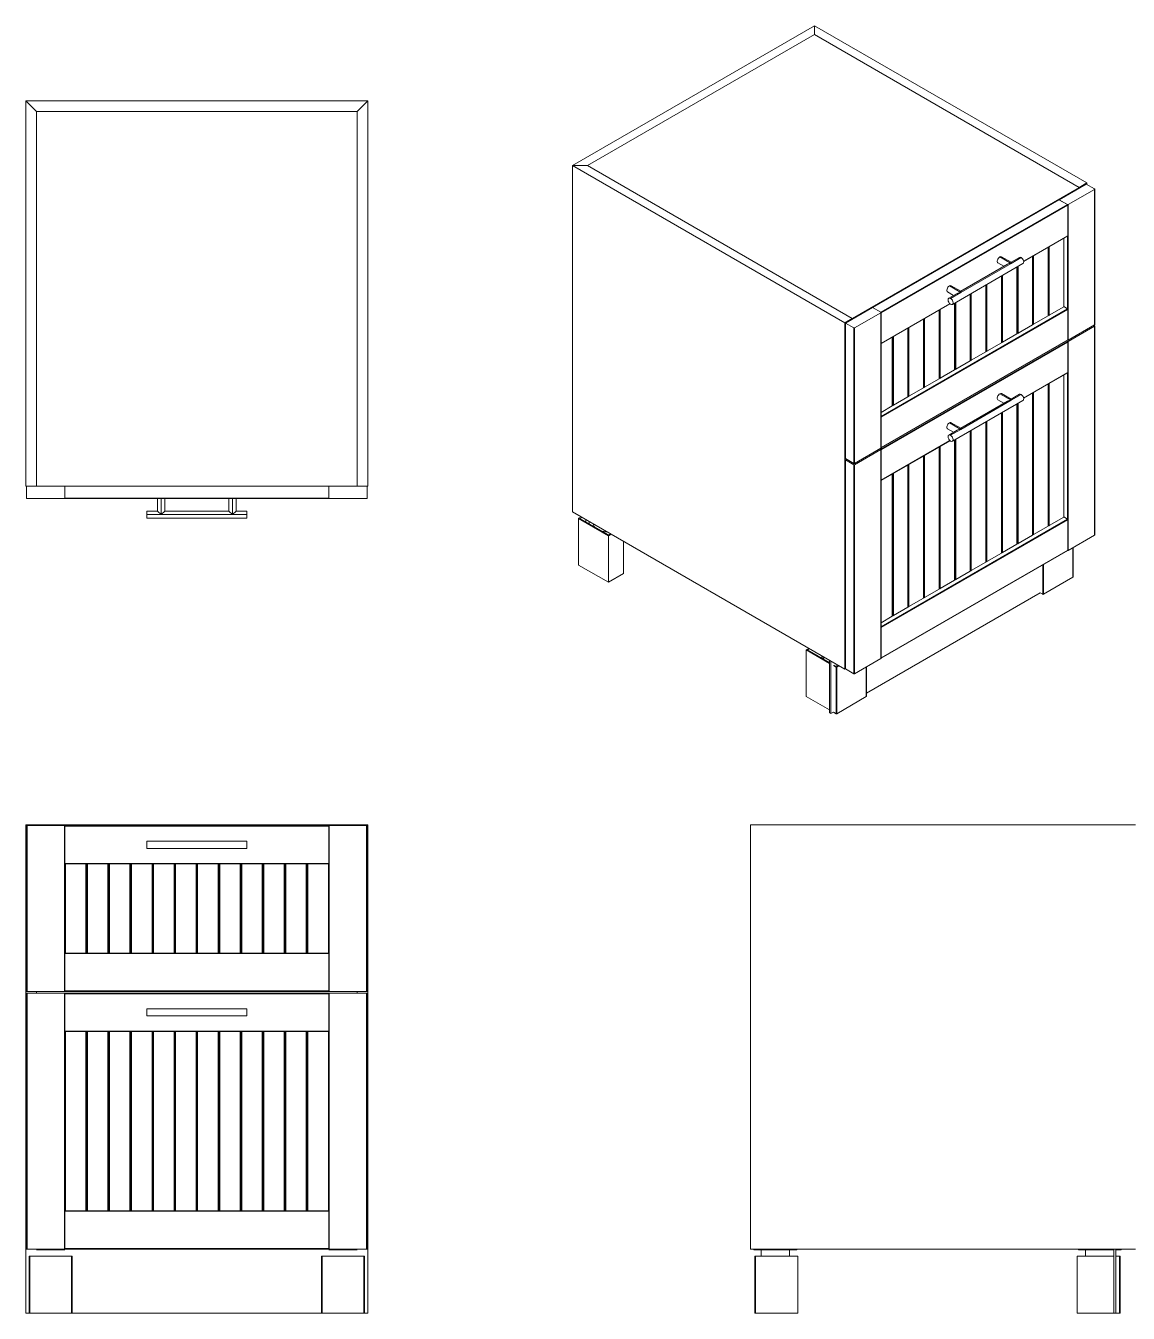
# Model space of a CAD drawing. Header units: millimetres. Extents: x 198 to 695, y 325 to 684.
# Drawn here: x 395.6 to 472.9, y 587.7 to 678 of the extents above; entities that cross this region are included whole.
import ezdxf

# ---------------------------------------------------------------- set-up
doc = ezdxf.new("R2010")
doc.units = ezdxf.units.MM
doc.layers.add('Standard', color=11, linetype='Continuous')

msp = doc.modelspace()

# ---------------------------------------------------------------- linework, layer by layer
at = {"layer": 'Standard', "linetype": 'Continuous', "lineweight": 0, "extrusion": (0, 0.816497, 0.57735)}
for p, q in [((433.931, 668.161), (450.901, 677.958)), ((450.901, 677.958), (469.993, 666.936)), ((450.901, 677.346), (450.901, 677.958)), ((450.901, 677.346), (434.991, 668.161)), ((434.991, 668.161), (450.901, 677.346)), ((469.463, 666.63), (450.901, 677.346)), ((450.901, 677.346), (469.463, 666.63)), ((433.931, 668.161), (433.931, 643.87)), ((434.991, 668.161), (433.931, 668.161)), ((453.022, 657.138), (433.931, 668.161)), ((434.991, 668.161), (453.553, 657.444)), ((453.553, 657.444), (434.991, 668.161)), ((453.553, 657.444), (469.463, 666.63)), ((469.949, 666.859), (468.049, 665.762)), ((468.693, 665.42), (470.542, 666.487)), ((469.993, 666.936), (469.463, 666.63)), ((469.463, 666.63), (469.463, 666.579)), ((469.463, 666.63), (469.463, 666.579)), ((470.542, 666.517), (469.949, 666.859)), ((469.993, 666.834), (469.993, 666.936)), ((470.542, 656.993), (470.542, 666.487)), ((470.553, 666.502), (470.553, 657.008)), ((468.048, 665.762), (454.967, 658.209)), ((455.56, 657.867), (468.642, 665.419)), ((468.667, 665.376), (455.586, 657.823)), ((468.048, 665.762), (468.642, 665.419)), ((468.049, 665.762), (468.642, 665.42)), ((468.049, 665.762), (468.049, 665.762)), ((468.642, 665.419), (468.642, 665.42)), ((468.667, 665.376), (468.667, 663.24)), ((468.693, 655.926), (468.693, 665.42)), ((468.667, 663.24), (465.568, 661.451)), ((468.66, 663.224), (465.57, 661.44)), ((468.38, 658.245), (468.38, 663.062)), ((468.389, 658.258), (468.389, 663.068)), ((468.642, 658.119), (468.642, 663.214)), ((463.894, 661.756), (464.69, 661.297)), ((464.019, 661.768), (464.69, 661.381)), ((464.69, 661.381), (465.272, 661.717)), ((464.69, 661.297), (465.397, 661.705)), ((466.194, 656.984), (466.194, 661.8)), ((466.203, 656.996), (466.203, 661.806)), ((466.226, 657.028), (466.226, 661.819)), ((466.271, 661.844), (466.271, 657.028)), ((467.287, 657.614), (467.287, 662.431)), ((467.296, 657.627), (467.296, 662.437)), ((467.319, 657.659), (467.319, 662.45)), ((467.363, 662.475), (467.363, 657.659)), ((460.572, 658.427), (465.522, 661.284)), ((461.154, 659.256), (464.69, 661.297)), ((461.154, 659.34), (464.44, 661.237)), ((463.769, 661.335), (464.19, 661.093)), ((464.69, 661.297), (464.69, 661.381)), ((465.101, 656.353), (465.101, 661.042)), ((465.111, 656.365), (465.111, 661.047)), ((465.134, 656.397), (465.134, 661.06)), ((465.178, 661.086), (465.178, 656.397)), ((464.009, 655.722), (464.009, 660.411)), ((464.018, 655.734), (464.018, 660.416)), ((464.041, 655.766), (464.041, 660.429)), ((464.085, 660.455), (464.085, 655.766)), ((460.234, 659.294), (460.654, 659.051)), ((460.322, 658.86), (460.904, 659.196)), ((460.359, 659.715), (461.154, 659.256)), ((460.447, 658.847), (461.154, 659.256)), ((460.484, 659.727), (461.154, 659.34)), ((461.154, 659.256), (461.154, 659.34)), ((461.823, 654.46), (461.823, 659.149)), ((461.832, 654.473), (461.832, 659.154)), ((461.855, 654.504), (461.855, 659.168)), ((461.899, 659.193), (461.899, 654.504)), ((462.916, 655.091), (462.916, 659.78)), ((462.925, 655.104), (462.925, 659.785)), ((462.948, 655.135), (462.948, 659.798)), ((462.992, 659.824), (462.992, 655.135)), ((454.967, 658.209), (453.067, 657.112)), ((454.967, 658.209), (454.967, 658.209)), ((455.56, 657.867), (454.967, 658.209)), ((455.56, 657.867), (454.967, 658.209)), ((455.57, 650.573), (468.642, 658.119)), ((460.413, 658.463), (455.578, 655.671)), ((460.404, 658.47), (455.586, 655.688)), ((468.667, 658.075), (455.586, 650.523)), ((459.67, 653.242), (459.67, 658.033)), ((459.714, 658.059), (459.714, 653.242)), ((460.73, 653.829), (460.73, 658.518)), ((460.739, 653.842), (460.739, 658.523)), ((460.762, 653.873), (460.762, 658.537)), ((460.807, 658.562), (460.807, 653.873)), ((468.38, 658.245), (467.363, 657.659)), ((468.389, 658.265), (468.642, 658.119)), ((468.667, 658.075), (468.667, 655.94)), ((453.553, 657.444), (453.022, 657.138)), ((453.022, 657.138), (453.022, 632.847)), ((453.553, 657.393), (453.553, 657.444)), ((453.553, 657.393), (453.553, 657.444)), ((453.711, 656.77), (455.56, 657.837)), ((455.56, 657.837), (455.56, 648.343)), ((455.57, 657.852), (455.57, 648.358)), ((455.586, 655.688), (455.586, 657.823)), ((458.545, 652.567), (458.545, 657.384)), ((458.554, 652.58), (458.554, 657.389)), ((458.577, 652.611), (458.577, 657.402)), ((458.621, 657.428), (458.621, 652.611)), ((459.637, 653.198), (459.637, 658.015)), ((459.647, 653.211), (459.647, 658.02)), ((467.287, 657.614), (466.271, 657.028)), ((467.319, 657.659), (467.296, 657.672)), ((453.067, 657.112), (453.067, 647.618)), ((453.067, 657.112), (453.66, 656.77)), ((453.66, 647.276), (453.66, 656.77)), ((453.711, 656.77), (453.711, 647.276)), ((457.452, 651.936), (457.452, 656.753)), ((457.461, 651.949), (457.461, 656.758)), ((457.484, 651.98), (457.484, 656.771)), ((457.528, 656.797), (457.528, 651.98)), ((465.101, 656.353), (464.085, 655.766)), ((465.134, 656.397), (465.111, 656.41)), ((466.194, 656.984), (465.178, 656.397)), ((466.226, 657.028), (466.203, 657.041)), ((470.542, 656.993), (468.693, 655.926)), ((468.693, 655.824), (470.542, 656.891)), ((470.542, 656.92), (470.479, 656.957)), ((470.542, 642.248), (470.542, 656.891)), ((470.553, 656.906), (470.553, 642.262)), ((455.56, 648.271), (468.642, 655.823)), ((468.66, 655.924), (455.578, 648.371)), ((468.667, 655.94), (455.586, 648.387)), ((468.667, 655.779), (455.586, 648.227)), ((456.359, 651.305), (456.359, 656.122)), ((456.368, 651.318), (456.368, 656.127)), ((456.391, 651.349), (456.391, 656.141)), ((456.435, 656.166), (456.435, 651.349)), ((464.009, 655.722), (462.992, 655.135)), ((464.041, 655.766), (464.018, 655.779)), ((468.564, 655.868), (468.642, 655.823)), ((468.564, 655.868), (468.642, 655.824)), ((468.642, 655.823), (468.642, 655.824)), ((468.667, 655.779), (468.667, 653.644)), ((468.693, 641.18), (468.693, 655.824)), ((461.823, 654.46), (460.807, 653.873)), ((461.855, 654.504), (461.832, 654.517)), ((462.916, 655.091), (461.899, 654.504)), ((462.948, 655.135), (462.925, 655.148)), ((460.73, 653.829), (459.714, 653.242)), ((460.762, 653.873), (460.739, 653.886)), ((468.667, 653.644), (465.568, 651.855)), ((468.66, 653.628), (465.57, 651.844)), ((468.642, 643.373), (468.642, 653.617)), ((458.577, 652.611), (458.554, 652.624)), ((459.637, 653.198), (458.621, 652.611)), ((459.67, 653.242), (459.647, 653.255)), ((467.287, 642.869), (467.287, 652.835)), ((467.296, 642.882), (467.296, 652.84)), ((467.319, 642.913), (467.319, 652.854)), ((467.363, 652.879), (467.363, 642.913)), ((468.38, 643.5), (468.38, 653.466)), ((468.389, 643.513), (468.389, 653.471)), ((457.452, 651.936), (456.435, 651.349)), ((457.484, 651.98), (457.461, 651.993)), ((458.545, 652.567), (457.528, 651.98)), ((463.769, 651.739), (464.19, 651.497)), ((463.894, 652.16), (464.69, 651.701)), ((464.019, 652.172), (464.69, 651.785)), ((464.69, 651.785), (465.272, 652.121)), ((464.69, 651.701), (465.397, 652.109)), ((464.69, 651.701), (464.69, 651.785)), ((466.194, 642.238), (466.194, 652.204)), ((466.203, 642.251), (466.203, 652.209)), ((466.226, 642.282), (466.226, 652.223)), ((466.271, 652.248), (466.271, 642.282)), ((456.359, 651.305), (455.57, 650.85)), ((456.391, 651.349), (456.368, 651.363)), ((460.572, 648.831), (465.522, 651.688)), ((461.154, 649.659), (464.69, 651.701)), ((461.154, 649.744), (464.44, 651.641)), ((464.009, 640.976), (464.009, 650.815)), ((464.018, 640.989), (464.018, 650.82)), ((464.041, 641.02), (464.041, 650.833)), ((464.085, 650.859), (464.085, 641.02)), ((465.101, 641.607), (465.101, 651.446)), ((465.111, 641.62), (465.111, 651.451)), ((465.134, 641.651), (465.134, 651.464)), ((465.178, 651.49), (465.178, 641.651)), ((455.586, 648.387), (455.586, 650.523)), ((460.359, 650.119), (461.154, 649.659)), ((460.484, 650.131), (461.154, 649.744)), ((462.916, 640.345), (462.916, 650.184)), ((462.925, 640.358), (462.925, 650.189)), ((462.948, 640.389), (462.948, 650.202)), ((462.992, 650.228), (462.992, 640.389)), ((460.234, 649.698), (460.654, 649.455)), ((460.322, 649.264), (460.904, 649.6)), ((460.447, 649.251), (461.154, 649.659)), ((461.154, 649.659), (461.154, 649.744)), ((461.823, 639.714), (461.823, 649.553)), ((461.832, 639.727), (461.832, 649.558)), ((461.855, 639.758), (461.855, 649.571)), ((461.899, 649.597), (461.899, 639.758)), ((455.56, 648.343), (453.711, 647.276)), ((453.711, 647.174), (455.56, 648.241)), ((455.56, 648.271), (455.497, 648.307)), ((455.56, 648.271), (455.497, 648.307)), ((455.56, 648.241), (455.56, 633.598)), ((455.57, 648.256), (455.57, 633.612)), ((460.413, 648.866), (455.578, 646.075)), ((460.404, 648.874), (455.586, 646.091)), ((455.586, 646.091), (455.586, 648.227)), ((459.637, 638.452), (459.637, 648.419)), ((459.647, 638.465), (459.647, 648.424)), ((459.67, 638.496), (459.67, 648.437)), ((459.714, 648.463), (459.714, 638.496)), ((460.73, 639.083), (460.73, 648.922)), ((460.739, 639.096), (460.739, 648.927)), ((460.762, 639.127), (460.762, 648.94)), ((460.807, 648.966), (460.807, 639.127)), ((453.66, 647.276), (453.067, 647.618)), ((453.155, 647.567), (453.067, 647.516)), ((453.067, 647.516), (453.067, 632.873)), ((453.067, 647.516), (453.66, 647.174)), ((457.528, 647.201), (457.528, 637.235)), ((458.545, 637.821), (458.545, 647.788)), ((458.554, 637.834), (458.554, 647.793)), ((458.577, 637.865), (458.577, 647.806)), ((458.621, 647.832), (458.621, 637.865)), ((453.66, 632.53), (453.66, 647.174)), ((453.711, 647.174), (453.711, 632.53)), ((456.359, 636.56), (456.359, 646.526)), ((456.368, 636.572), (456.368, 646.531)), ((456.391, 636.604), (456.391, 646.544)), ((456.435, 646.57), (456.435, 636.604)), ((457.452, 637.19), (457.452, 647.157)), ((457.461, 637.203), (457.461, 647.162)), ((457.484, 637.235), (457.484, 647.175)), ((453.022, 632.847), (433.931, 643.87)), ((434.352, 643.431), (434.352, 640.165)), ((434.514, 643.533), (434.364, 643.447)), ((434.364, 643.416), (434.364, 640.15)), ((434.364, 643.416), (436.458, 642.206)), ((434.453, 643.415), (434.586, 643.491)), ((436.458, 642.257), (434.453, 643.415)), ((434.877, 643.323), (434.877, 643.17)), ((435.106, 643.191), (435.106, 643.038)), ((455.57, 635.827), (468.642, 643.374)), ((468.667, 643.33), (455.586, 635.777)), ((467.287, 642.869), (466.271, 642.282)), ((467.319, 642.913), (467.296, 642.926)), ((468.38, 643.5), (467.363, 642.913)), ((468.389, 643.52), (468.642, 643.374)), ((468.667, 643.33), (468.667, 641.194)), ((436.591, 642.334), (436.458, 642.257)), ((436.458, 642.206), (436.635, 642.308)), ((436.458, 638.94), (436.458, 642.206)), ((437.519, 641.798), (437.519, 639.553)), ((466.194, 642.238), (465.178, 641.651)), ((466.226, 642.282), (466.203, 642.295)), ((470.542, 642.248), (468.693, 641.18)), ((468.66, 641.178), (455.578, 633.625)), ((468.667, 641.194), (455.586, 633.642)), ((464.009, 640.976), (462.992, 640.389)), ((464.041, 641.02), (464.018, 641.033)), ((465.101, 641.607), (464.085, 641.02)), ((465.134, 641.651), (465.111, 641.664)), ((469.03, 641.374), (469.03, 639.292)), ((469.041, 641.381), (469.041, 639.307)), ((436.458, 638.94), (434.364, 640.15)), ((462.916, 640.345), (461.899, 639.758)), ((462.948, 640.389), (462.925, 640.402)), ((466.908, 640.167), (466.908, 638.098)), ((466.962, 640.198), (466.962, 638.098)), ((437.519, 639.553), (436.458, 638.94)), ((460.73, 639.083), (459.714, 638.496)), ((460.762, 639.127), (460.739, 639.141)), ((461.823, 639.714), (460.807, 639.127)), ((461.855, 639.758), (461.832, 639.772)), ((469.03, 639.292), (466.962, 638.098)), ((466.723, 638.205), (454.545, 631.174)), ((459.637, 638.452), (458.621, 637.865)), ((459.67, 638.496), (459.647, 638.51)), ((466.908, 638.098), (466.723, 638.205)), ((458.545, 637.821), (457.528, 637.235)), ((458.577, 637.865), (458.554, 637.879)), ((456.359, 636.56), (455.57, 636.104)), ((456.391, 636.604), (456.368, 636.617)), ((457.452, 637.19), (456.435, 636.604)), ((457.484, 637.235), (457.461, 637.248)), ((455.586, 633.642), (455.586, 635.777)), ((450.495, 634.306), (450.318, 634.204)), ((450.318, 634.204), (450.318, 630.938)), ((450.318, 634.204), (451.962, 633.255)), ((450.406, 634.204), (450.539, 634.281)), ((451.962, 633.306), (450.406, 634.204)), ((451.423, 633.617), (451.423, 633.77)), ((451.962, 633.459), (452.05, 633.408)), ((451.962, 629.785), (451.962, 633.459)), ((452.05, 629.734), (452.05, 633.408)), ((452.227, 633.102), (452.413, 632.995)), ((452.411, 633.047), (452.271, 633.128)), ((452.544, 633.123), (452.411, 633.047)), ((452.413, 629.729), (452.413, 632.995)), ((452.466, 632.995), (452.616, 633.082)), ((452.466, 629.729), (452.466, 632.995)), ((453.022, 632.847), (453.067, 632.873)), ((453.66, 632.53), (453.067, 632.873)), ((455.56, 633.598), (453.711, 632.53)), ((454.534, 630.923), (454.534, 633.005)), ((454.545, 630.938), (454.545, 633.012)), ((451.962, 629.989), (450.318, 630.938)), ((454.534, 630.923), (452.466, 629.729)), ((452.05, 629.734), (451.962, 629.785)), ((452.227, 629.836), (452.05, 629.734)), ((452.413, 629.729), (452.227, 629.836))]:
    msp.add_line(p, q, dxfattribs=at)
at = {"layer": 'Standard', "linetype": 'Continuous', "lineweight": 0}
for p, q in [((395.594, 672.688), (419.594, 672.688)), ((396.344, 671.938), (395.594, 672.688)), ((395.594, 645.688), (395.594, 672.688)), ((418.844, 671.938), (419.594, 672.688)), ((419.594, 672.688), (419.594, 645.688)), ((396.344, 671.938), (396.344, 645.688)), ((418.844, 671.938), (396.344, 671.938)), ((396.344, 671.938), (418.844, 671.938)), ((396.344, 645.688), (396.344, 671.938)), ((418.844, 645.688), (418.844, 671.938)), ((418.844, 671.938), (418.844, 645.688)), ((396.344, 645.688), (395.594, 645.688)), ((395.657, 645.688), (395.657, 644.849)), ((396.344, 645.688), (418.844, 645.688)), ((398.344, 644.849), (398.344, 645.688)), ((398.344, 644.849), (398.344, 645.688)), ((416.844, 645.688), (416.844, 644.849)), ((416.845, 645.688), (416.845, 644.849)), ((419.594, 645.688), (418.844, 645.688)), ((419.532, 644.849), (419.532, 645.688)), ((395.693, 644.813), (398.308, 644.813)), ((398.344, 644.849), (398.344, 644.813)), ((398.344, 644.849), (416.844, 644.849)), ((416.844, 644.813), (398.344, 644.813)), ((404.844, 644.813), (404.844, 643.938)), ((405.094, 644.813), (405.094, 643.688)), ((405.344, 644.813), (405.344, 643.938)), ((409.844, 644.813), (409.844, 643.938)), ((410.094, 644.813), (410.094, 643.688)), ((410.344, 644.813), (410.344, 643.938)), ((416.844, 644.813), (416.844, 644.849)), ((416.881, 644.813), (419.496, 644.813)), ((404.094, 643.938), (404.094, 643.688)), ((404.094, 643.938), (404.844, 643.938)), ((404.094, 643.688), (405.094, 643.688)), ((404.094, 643.688), (404.094, 643.438)), ((404.844, 643.938), (405.094, 643.688)), ((405.094, 643.688), (405.344, 643.938)), ((405.094, 643.688), (410.094, 643.688)), ((405.344, 643.938), (409.844, 643.938)), ((409.844, 643.938), (410.094, 643.688)), ((410.094, 643.688), (410.344, 643.938)), ((410.094, 643.688), (411.094, 643.688)), ((410.344, 643.938), (411.094, 643.938)), ((411.094, 643.688), (411.094, 643.938)), ((411.094, 643.438), (411.094, 643.688)), ((404.094, 643.438), (411.094, 643.438))]:
    msp.add_line(p, q, dxfattribs=at)
at = {"layer": 'Standard', "linetype": 'Continuous', "lineweight": 0, "extrusion": (0, 1, 0)}
for p, q in [((395.594, 621.945), (395.594, 592.195)), ((396.344, 621.945), (395.594, 621.945)), ((396.344, 621.945), (418.844, 621.945)), ((396.344, 621.883), (396.344, 621.945)), ((396.344, 621.883), (396.344, 621.945)), ((418.844, 621.945), (418.844, 621.883)), ((419.594, 621.945), (418.844, 621.945)), ((418.844, 621.945), (418.844, 621.883)), ((419.594, 592.195), (419.594, 621.945)), ((446.405, 621.945, -10.988), (446.405, 592.195, -10.988)), ((473.405, 621.945, -10.988), (446.405, 621.945, -10.988)), ((395.693, 621.883), (395.657, 621.883)), ((395.657, 610.255), (395.657, 621.883)), ((395.693, 621.883), (395.693, 610.255)), ((395.693, 621.883), (398.308, 621.883)), ((398.308, 621.883), (398.308, 610.255)), ((398.344, 621.883), (398.308, 621.883)), ((398.344, 621.883), (398.344, 621.847)), ((398.344, 621.883), (416.844, 621.883)), ((398.344, 621.883), (398.344, 610.255)), ((416.844, 621.847), (398.344, 621.847)), ((398.344, 619.231), (398.344, 621.847)), ((398.344, 621.195), (398.344, 621.195)), ((416.844, 621.847), (416.844, 621.883)), ((416.844, 621.847), (416.844, 619.231)), ((416.845, 621.195), (416.844, 621.195)), ((416.881, 621.883), (416.845, 621.883)), ((416.845, 610.255), (416.845, 621.883)), ((416.881, 621.883), (419.496, 621.883)), ((416.881, 610.255), (416.881, 621.883)), ((419.532, 621.883), (419.496, 621.883)), ((419.496, 610.255), (419.496, 621.883)), ((419.532, 621.883), (419.532, 610.255)), ((404.094, 620.789), (405.094, 620.789)), ((404.094, 620.789), (404.094, 620.289)), ((405.094, 620.289), (404.094, 620.289)), ((405.094, 620.789), (410.094, 620.789)), ((410.094, 620.289), (405.094, 620.289)), ((410.094, 620.789), (411.094, 620.789)), ((411.094, 620.289), (410.094, 620.289)), ((411.094, 620.289), (411.094, 620.789)), ((416.844, 619.231), (398.344, 619.231)), ((398.344, 619.231), (398.344, 619.196)), ((416.844, 619.196), (416.844, 619.231)), ((416.844, 619.196), (398.344, 619.196)), ((398.375, 619.195), (398.344, 619.195)), ((398.344, 612.942), (398.344, 619.195)), ((398.375, 619.195), (398.375, 612.942)), ((398.375, 619.195), (399.813, 619.195)), ((399.844, 619.195), (399.813, 619.195)), ((399.813, 612.942), (399.813, 619.195)), ((399.89, 619.195), (399.844, 619.195)), ((399.844, 619.195), (399.844, 612.942)), ((399.921, 619.195), (399.89, 619.195)), ((399.89, 612.942), (399.89, 619.195)), ((399.921, 619.195), (399.921, 612.942)), ((399.921, 619.195), (401.358, 619.195)), ((401.39, 619.195), (401.358, 619.195)), ((401.358, 612.942), (401.358, 619.195)), ((401.39, 619.195), (401.39, 612.942)), ((401.435, 619.195), (401.39, 619.195)), ((401.466, 619.195), (401.435, 619.195)), ((401.435, 612.942), (401.435, 619.195)), ((401.466, 619.195), (401.466, 612.942)), ((401.466, 619.195), (402.904, 619.195)), ((402.935, 619.195), (402.904, 619.195)), ((402.904, 612.942), (402.904, 619.195)), ((402.935, 619.195), (402.935, 612.942)), ((402.981, 619.195), (402.935, 619.195)), ((403.012, 619.195), (402.981, 619.195)), ((402.981, 612.942), (402.981, 619.195)), ((403.012, 619.195), (403.012, 612.942)), ((403.012, 619.195), (404.449, 619.195)), ((404.481, 619.195), (404.449, 619.195)), ((404.449, 612.942), (404.449, 619.195)), ((404.526, 619.195), (404.481, 619.195)), ((404.481, 619.195), (404.481, 612.942)), ((404.557, 619.195), (404.526, 619.195)), ((404.526, 612.942), (404.526, 619.195)), ((404.557, 619.195), (404.557, 612.942)), ((404.557, 619.195), (405.995, 619.195)), ((406.026, 619.195), (405.995, 619.195)), ((405.995, 612.942), (405.995, 619.195)), ((406.071, 619.195), (406.026, 619.195)), ((406.026, 619.195), (406.026, 612.942)), ((406.103, 619.195), (406.071, 619.195)), ((406.071, 612.942), (406.071, 619.195)), ((406.103, 619.195), (406.103, 612.942)), ((406.103, 619.195), (407.54, 619.195)), ((407.571, 619.195), (407.54, 619.195)), ((407.54, 612.942), (407.54, 619.195)), ((407.617, 619.195), (407.571, 619.195)), ((407.571, 619.195), (407.571, 612.942)), ((407.648, 619.195), (407.617, 619.195)), ((407.617, 612.942), (407.617, 619.195)), ((407.648, 619.195), (407.648, 612.942)), ((407.648, 619.195), (409.086, 619.195)), ((409.117, 619.195), (409.086, 619.195)), ((409.086, 612.942), (409.086, 619.195)), ((409.117, 619.195), (409.117, 612.942)), ((409.162, 619.195), (409.117, 619.195)), ((409.194, 619.195), (409.162, 619.195)), ((409.162, 612.942), (409.162, 619.195)), ((409.194, 619.195), (409.194, 612.942)), ((409.194, 619.195), (410.631, 619.195)), ((410.662, 619.195), (410.631, 619.195)), ((410.631, 612.942), (410.631, 619.195)), ((410.662, 619.195), (410.662, 612.942)), ((410.708, 619.195), (410.662, 619.195)), ((410.739, 619.195), (410.708, 619.195)), ((410.708, 612.942), (410.708, 619.195)), ((410.739, 619.195), (410.739, 612.942)), ((410.739, 619.195), (412.177, 619.195)), ((412.208, 619.195), (412.177, 619.195)), ((412.177, 612.942), (412.177, 619.195)), ((412.253, 619.195), (412.208, 619.195)), ((412.208, 619.195), (412.208, 612.942)), ((412.285, 619.195), (412.253, 619.195)), ((412.253, 612.942), (412.253, 619.195)), ((412.285, 619.195), (412.285, 612.942)), ((412.285, 619.195), (413.722, 619.195)), ((413.753, 619.195), (413.722, 619.195)), ((413.722, 612.942), (413.722, 619.195)), ((413.799, 619.195), (413.753, 619.195)), ((413.753, 619.195), (413.753, 612.942)), ((413.83, 619.195), (413.799, 619.195)), ((413.799, 612.942), (413.799, 619.195)), ((413.83, 619.195), (413.83, 612.942)), ((413.83, 619.195), (415.268, 619.195)), ((415.299, 619.195), (415.268, 619.195)), ((415.268, 612.942), (415.268, 619.195)), ((415.299, 619.195), (415.299, 612.942)), ((415.344, 619.195), (415.299, 619.195)), ((415.375, 619.195), (415.344, 619.195)), ((415.344, 612.942), (415.344, 619.195)), ((415.375, 619.195), (415.375, 612.942)), ((415.375, 619.195), (416.813, 619.195)), ((416.844, 619.195), (416.813, 619.195)), ((416.813, 612.942), (416.813, 619.195)), ((416.844, 619.195), (416.844, 612.942)), ((398.344, 612.942), (398.344, 612.906)), ((398.344, 612.942), (416.844, 612.942)), ((398.344, 612.942), (398.375, 612.942)), ((416.844, 612.906), (398.344, 612.906)), ((398.344, 610.291), (398.344, 612.906)), ((399.813, 612.942), (398.375, 612.942)), ((399.813, 612.942), (399.844, 612.942)), ((399.844, 612.942), (399.89, 612.942)), ((399.89, 612.942), (399.921, 612.942)), ((401.358, 612.942), (399.921, 612.942)), ((401.358, 612.942), (401.39, 612.942)), ((401.39, 612.942), (401.435, 612.942)), ((401.435, 612.942), (401.466, 612.942)), ((402.904, 612.942), (401.466, 612.942)), ((402.904, 612.942), (402.935, 612.942)), ((402.935, 612.942), (402.981, 612.942)), ((402.981, 612.942), (403.012, 612.942)), ((404.449, 612.942), (403.012, 612.942)), ((404.449, 612.942), (404.481, 612.942)), ((404.481, 612.942), (404.526, 612.942)), ((404.526, 612.942), (404.557, 612.942)), ((405.995, 612.942), (404.557, 612.942)), ((405.995, 612.942), (406.026, 612.942)), ((406.026, 612.942), (406.071, 612.942)), ((406.071, 612.942), (406.103, 612.942)), ((407.54, 612.942), (406.103, 612.942)), ((407.54, 612.942), (407.571, 612.942)), ((407.571, 612.942), (407.617, 612.942)), ((407.617, 612.942), (407.648, 612.942)), ((409.086, 612.942), (407.648, 612.942)), ((409.086, 612.942), (409.117, 612.942)), ((409.117, 612.942), (409.162, 612.942)), ((409.162, 612.942), (409.194, 612.942)), ((410.631, 612.942), (409.194, 612.942)), ((410.631, 612.942), (410.662, 612.942)), ((410.662, 612.942), (410.708, 612.942)), ((410.708, 612.942), (410.739, 612.942)), ((412.177, 612.942), (410.739, 612.942)), ((412.177, 612.942), (412.208, 612.942)), ((412.208, 612.942), (412.253, 612.942)), ((412.253, 612.942), (412.285, 612.942)), ((413.722, 612.942), (412.285, 612.942)), ((413.722, 612.942), (413.753, 612.942)), ((413.753, 612.942), (413.799, 612.942)), ((413.799, 612.942), (413.83, 612.942)), ((415.268, 612.942), (413.83, 612.942)), ((415.268, 612.942), (415.299, 612.942)), ((415.299, 612.942), (415.344, 612.942)), ((415.344, 612.942), (415.375, 612.942)), ((416.813, 612.942), (415.375, 612.942)), ((416.813, 612.942), (416.844, 612.942)), ((416.844, 612.906), (416.844, 612.942)), ((416.844, 612.906), (416.844, 610.291)), ((395.657, 610.255), (395.693, 610.255)), ((398.308, 610.255), (395.693, 610.255)), ((396.344, 610.13), (396.344, 610.255)), ((398.308, 610.255), (398.344, 610.255)), ((416.844, 610.291), (398.344, 610.291)), ((398.344, 610.291), (398.344, 610.255)), ((416.844, 610.255), (398.344, 610.255)), ((416.844, 610.255), (416.844, 610.291)), ((416.845, 610.255), (416.881, 610.255)), ((419.496, 610.255), (416.881, 610.255)), ((418.844, 610.255), (418.844, 610.13)), ((419.496, 610.255), (419.532, 610.255)), ((395.693, 610.13), (395.657, 610.13)), ((395.657, 592.195), (395.657, 610.13)), ((395.693, 610.13), (395.693, 592.195)), ((395.693, 610.13), (398.308, 610.13)), ((398.308, 610.13), (398.308, 592.195)), ((398.344, 610.13), (398.308, 610.13)), ((398.344, 610.13), (398.344, 610.094)), ((398.344, 610.13), (416.844, 610.13)), ((398.344, 610.13), (398.344, 592.195)), ((416.844, 610.094), (398.344, 610.094)), ((398.344, 607.479), (398.344, 610.094)), ((416.844, 610.094), (416.844, 610.13)), ((416.844, 610.094), (416.844, 607.479)), ((416.881, 610.13), (416.845, 610.13)), ((416.845, 592.195), (416.845, 610.13)), ((416.881, 610.13), (419.496, 610.13)), ((416.881, 592.195), (416.881, 610.13)), ((419.532, 610.13), (419.496, 610.13)), ((419.496, 592.195), (419.496, 610.13)), ((419.532, 610.13), (419.532, 592.195)), ((404.094, 609.036), (405.094, 609.036)), ((404.094, 609.036), (404.094, 608.536)), ((405.094, 608.536), (404.094, 608.536)), ((405.094, 609.036), (410.094, 609.036)), ((410.094, 608.536), (405.094, 608.536)), ((410.094, 609.036), (411.094, 609.036)), ((411.094, 608.536), (410.094, 608.536)), ((411.094, 608.536), (411.094, 609.036)), ((416.844, 607.479), (398.344, 607.479)), ((398.344, 607.479), (398.344, 607.443)), ((416.844, 607.443), (416.844, 607.479)), ((416.844, 607.443), (398.344, 607.443)), ((398.375, 607.442), (398.344, 607.442)), ((398.344, 594.883), (398.344, 607.442)), ((398.375, 607.442), (398.375, 594.883)), ((398.375, 607.442), (399.813, 607.442)), ((399.844, 607.442), (399.813, 607.442)), ((399.813, 594.883), (399.813, 607.442)), ((399.844, 607.442), (399.844, 594.883)), ((399.89, 607.442), (399.844, 607.442)), ((399.921, 607.442), (399.89, 607.442)), ((399.89, 594.883), (399.89, 607.442)), ((399.921, 607.442), (399.921, 594.883)), ((399.921, 607.442), (401.358, 607.442)), ((401.39, 607.442), (401.358, 607.442)), ((401.358, 594.883), (401.358, 607.442)), ((401.435, 607.442), (401.39, 607.442)), ((401.39, 607.442), (401.39, 594.883)), ((401.466, 607.442), (401.435, 607.442)), ((401.435, 594.883), (401.435, 607.442)), ((401.466, 607.442), (401.466, 594.883)), ((401.466, 607.442), (402.904, 607.442)), ((402.935, 607.442), (402.904, 607.442)), ((402.904, 594.883), (402.904, 607.442)), ((402.981, 607.442), (402.935, 607.442)), ((402.935, 607.442), (402.935, 594.883)), ((403.012, 607.442), (402.981, 607.442)), ((402.981, 594.883), (402.981, 607.442)), ((403.012, 607.442), (403.012, 594.883)), ((403.012, 607.442), (404.449, 607.442)), ((404.481, 607.442), (404.449, 607.442)), ((404.449, 594.883), (404.449, 607.442)), ((404.481, 607.442), (404.481, 594.883)), ((404.526, 607.442), (404.481, 607.442)), ((404.557, 607.442), (404.526, 607.442)), ((404.526, 594.883), (404.526, 607.442)), ((404.557, 607.442), (404.557, 594.883)), ((404.557, 607.442), (405.995, 607.442)), ((406.026, 607.442), (405.995, 607.442)), ((405.995, 594.883), (405.995, 607.442)), ((406.071, 607.442), (406.026, 607.442)), ((406.026, 607.442), (406.026, 594.883)), ((406.103, 607.442), (406.071, 607.442)), ((406.071, 594.883), (406.071, 607.442)), ((406.103, 607.442), (406.103, 594.883)), ((406.103, 607.442), (407.54, 607.442)), ((407.571, 607.442), (407.54, 607.442)), ((407.54, 594.883), (407.54, 607.442)), ((407.617, 607.442), (407.571, 607.442)), ((407.571, 607.442), (407.571, 594.883)), ((407.648, 607.442), (407.617, 607.442)), ((407.617, 594.883), (407.617, 607.442)), ((407.648, 607.442), (407.648, 594.883)), ((407.648, 607.442), (409.086, 607.442)), ((409.117, 607.442), (409.086, 607.442)), ((409.086, 594.883), (409.086, 607.442)), ((409.162, 607.442), (409.117, 607.442)), ((409.117, 607.442), (409.117, 594.883)), ((409.194, 607.442), (409.162, 607.442)), ((409.162, 594.883), (409.162, 607.442)), ((409.194, 607.442), (409.194, 594.883)), ((409.194, 607.442), (410.631, 607.442)), ((410.662, 607.442), (410.631, 607.442)), ((410.631, 594.883), (410.631, 607.442)), ((410.708, 607.442), (410.662, 607.442)), ((410.662, 607.442), (410.662, 594.883)), ((410.739, 607.442), (410.708, 607.442)), ((410.708, 594.883), (410.708, 607.442)), ((410.739, 607.442), (410.739, 594.883)), ((410.739, 607.442), (412.177, 607.442)), ((412.208, 607.442), (412.177, 607.442)), ((412.177, 594.883), (412.177, 607.442)), ((412.208, 607.442), (412.208, 594.883)), ((412.253, 607.442), (412.208, 607.442)), ((412.285, 607.442), (412.253, 607.442)), ((412.253, 594.883), (412.253, 607.442)), ((412.285, 607.442), (412.285, 594.883)), ((412.285, 607.442), (413.722, 607.442)), ((413.753, 607.442), (413.722, 607.442)), ((413.722, 594.883), (413.722, 607.442)), ((413.799, 607.442), (413.753, 607.442)), ((413.753, 607.442), (413.753, 594.883)), ((413.83, 607.442), (413.799, 607.442)), ((413.799, 594.883), (413.799, 607.442)), ((413.83, 607.442), (413.83, 594.883)), ((413.83, 607.442), (415.268, 607.442)), ((415.299, 607.442), (415.268, 607.442)), ((415.268, 594.883), (415.268, 607.442)), ((415.344, 607.442), (415.299, 607.442)), ((415.299, 607.442), (415.299, 594.883)), ((415.375, 607.442), (415.344, 607.442)), ((415.344, 594.883), (415.344, 607.442)), ((415.375, 607.442), (415.375, 594.883)), ((415.375, 607.442), (416.813, 607.442)), ((416.844, 607.442), (416.813, 607.442)), ((416.813, 594.883), (416.813, 607.442)), ((416.844, 607.442), (416.844, 594.883)), ((398.344, 594.883), (398.375, 594.883)), ((398.344, 594.882), (398.344, 594.846)), ((398.344, 594.882), (416.844, 594.882)), ((416.844, 594.846), (398.344, 594.846)), ((398.344, 592.231), (398.344, 594.846)), ((399.813, 594.883), (398.375, 594.883)), ((399.813, 594.883), (399.844, 594.883)), ((399.844, 594.883), (399.89, 594.883)), ((399.89, 594.883), (399.921, 594.883)), ((401.358, 594.883), (399.921, 594.883)), ((401.358, 594.883), (401.39, 594.883)), ((401.39, 594.883), (401.435, 594.883)), ((401.435, 594.883), (401.466, 594.883)), ((402.904, 594.883), (401.466, 594.883)), ((402.904, 594.883), (402.935, 594.883)), ((402.935, 594.883), (402.981, 594.883)), ((402.981, 594.883), (403.012, 594.883)), ((404.449, 594.883), (403.012, 594.883)), ((404.449, 594.883), (404.481, 594.883)), ((404.481, 594.883), (404.526, 594.883)), ((404.526, 594.883), (404.557, 594.883)), ((405.995, 594.883), (404.557, 594.883)), ((405.995, 594.883), (406.026, 594.883)), ((406.026, 594.883), (406.071, 594.883)), ((406.071, 594.883), (406.103, 594.883)), ((407.54, 594.883), (406.103, 594.883)), ((407.54, 594.883), (407.571, 594.883)), ((407.571, 594.883), (407.617, 594.883)), ((407.617, 594.883), (407.648, 594.883)), ((409.086, 594.883), (407.648, 594.883)), ((409.086, 594.883), (409.117, 594.883)), ((409.117, 594.883), (409.162, 594.883)), ((409.162, 594.883), (409.194, 594.883)), ((410.631, 594.883), (409.194, 594.883)), ((410.631, 594.883), (410.662, 594.883)), ((410.662, 594.883), (410.708, 594.883)), ((410.708, 594.883), (410.739, 594.883)), ((412.177, 594.883), (410.739, 594.883)), ((412.177, 594.883), (412.208, 594.883)), ((412.208, 594.883), (412.253, 594.883)), ((412.253, 594.883), (412.285, 594.883)), ((413.722, 594.883), (412.285, 594.883)), ((413.722, 594.883), (413.753, 594.883)), ((413.753, 594.883), (413.799, 594.883)), ((413.799, 594.883), (413.83, 594.883)), ((415.268, 594.883), (413.83, 594.883)), ((415.268, 594.883), (415.299, 594.883)), ((415.299, 594.883), (415.344, 594.883)), ((415.344, 594.883), (415.375, 594.883)), ((416.813, 594.883), (415.375, 594.883)), ((416.813, 594.883), (416.844, 594.883)), ((416.844, 594.846), (416.844, 594.882)), ((416.844, 594.846), (416.844, 592.231)), ((395.594, 587.695), (395.594, 592.195)), ((395.594, 592.195), (395.657, 592.195)), ((395.657, 592.195), (395.693, 592.195)), ((398.308, 592.195), (395.693, 592.195)), ((397.344, 592.195), (396.352, 592.195)), ((396.352, 592.133), (397.344, 592.133)), ((397.344, 592.195), (397.344, 592.133)), ((398.336, 592.195), (397.344, 592.195)), ((397.344, 592.133), (398.336, 592.133)), ((398.308, 592.195), (398.344, 592.195)), ((398.344, 592.945), (398.344, 592.945)), ((416.844, 592.231), (398.344, 592.231)), ((398.344, 592.231), (398.344, 592.195)), ((416.844, 592.195), (398.344, 592.195)), ((398.344, 592.195), (398.344, 592.195)), ((416.844, 592.945), (416.845, 592.945)), ((416.844, 592.195), (416.844, 592.231)), ((416.845, 592.195), (416.844, 592.195)), ((416.845, 592.195), (416.881, 592.195)), ((417.844, 592.195), (416.852, 592.195)), ((416.852, 592.133), (417.844, 592.133)), ((419.496, 592.195), (416.881, 592.195)), ((417.844, 592.133), (417.844, 592.195)), ((418.836, 592.195), (417.844, 592.195)), ((417.844, 592.133), (418.836, 592.133)), ((419.496, 592.195), (419.532, 592.195)), ((419.532, 592.195), (419.594, 592.195)), ((419.594, 587.695), (419.594, 592.195)), ((473.405, 592.195, -10.988), (446.405, 592.195, -10.988)), ((446.655, 592.133, -10.988), (446.655, 592.195, -10.988)), ((449.655, 592.195, -10.988), (446.655, 592.195, -10.988)), ((446.655, 592.133, -10.988), (449.655, 592.133, -10.988)), ((447.155, 591.695, -10.988), (447.155, 592.133, -10.988)), ((449.155, 592.133, -10.988), (449.155, 591.695, -10.988)), ((449.655, 592.195, -10.988), (449.655, 592.133, -10.988)), ((471.905, 592.195, -10.988), (469.405, 592.195, -10.988)), ((469.405, 592.133, -10.988), (469.405, 592.195, -10.988)), ((469.405, 592.133, -10.988), (471.905, 592.133, -10.988)), ((469.905, 591.695, -10.988), (469.905, 592.133, -10.988)), ((471.905, 592.195, -10.988), (472.03, 592.195, -10.988)), ((471.905, 587.695, -10.988), (471.905, 592.195, -10.988)), ((472.405, 592.195, -10.988), (472.03, 592.195, -10.988)), ((472.03, 587.695, -10.988), (472.03, 592.195, -10.988)), ((472.03, 592.133, -10.988), (472.405, 592.133, -10.988)), ((472.405, 592.195, -10.988), (472.405, 592.133, -10.988)), ((395.882, 591.695), (395.844, 591.695)), ((395.844, 587.695), (395.844, 591.695)), ((395.882, 591.695), (398.806, 591.695)), ((395.882, 587.695), (395.882, 591.695)), ((398.844, 591.695), (398.806, 591.695)), ((398.806, 587.695), (398.806, 591.695)), ((398.844, 587.695), (398.844, 591.695)), ((416.344, 591.695), (416.344, 587.695)), ((416.382, 591.695), (416.344, 591.695)), ((416.382, 591.695), (416.382, 587.695)), ((416.382, 591.695), (419.306, 591.695)), ((419.306, 591.695), (419.306, 587.695)), ((419.344, 591.695), (419.306, 591.695)), ((419.344, 591.695), (419.344, 587.695)), ((446.73, 591.695, -10.988), (446.73, 587.695, -10.988)), ((446.768, 591.695, -10.988), (446.73, 591.695, -10.988)), ((446.768, 591.695, -10.988), (446.768, 587.695, -10.988)), ((446.768, 591.695, -10.988), (449.73, 591.695, -10.988)), ((449.73, 587.695, -10.988), (449.73, 591.695, -10.988)), ((469.331, 591.695, -10.988), (469.331, 587.695, -10.988)), ((469.331, 591.695, -10.988), (471.905, 591.695, -10.988)), ((472.03, 591.695, -10.988), (472.293, 591.695, -10.988)), ((472.331, 591.695, -10.988), (472.293, 591.695, -10.988)), ((472.293, 587.695, -10.988), (472.293, 591.695, -10.988)), ((472.331, 587.695, -10.988), (472.331, 591.695, -10.988)), ((395.844, 587.695), (395.594, 587.695)), ((395.844, 587.695), (395.882, 587.695)), ((398.806, 587.695), (395.882, 587.695)), ((398.806, 587.695), (398.844, 587.695)), ((416.344, 587.695), (398.844, 587.695)), ((416.344, 587.695), (416.382, 587.695)), ((419.306, 587.695), (416.382, 587.695)), ((419.306, 587.695), (419.344, 587.695)), ((419.594, 587.695), (419.344, 587.695)), ((446.73, 587.695, -10.988), (446.768, 587.695, -10.988)), ((449.73, 587.695, -10.988), (446.768, 587.695, -10.988)), ((471.905, 587.695, -10.988), (469.331, 587.695, -10.988)), ((472.03, 587.695, -10.988), (471.905, 587.695, -10.988)), ((472.293, 587.695, -10.988), (472.03, 587.695, -10.988)), ((472.293, 587.695, -10.988), (472.331, 587.695, -10.988))]:
    msp.add_line(p, q, dxfattribs=at)
at = {"layer": 'Standard', "linetype": 'Continuous', "lineweight": 0}
for centre, start, end in [((395.693, 644.849), 180, 270), ((398.308, 644.849), 270, 0), ((416.881, 644.849), 180, 270), ((419.496, 644.849), 270, 0)]:
    msp.add_arc(centre, 0.0359, start, end, dxfattribs=at)
for centre, major_axis, start_param, end_param in [((470.517, 666.502), (0.0359, 0), -0.785398, 0.785398), ((468.667, 665.434), (0.0359, 0), -2.356194, -0.785398), ((464.69, 661.093), (0.354, 0), 1.570796, 2.356194), ((461.154, 659.051), (0.354, 0), 1.570796, 2.356194), ((460.447, 658.643), (-0.125, 0.217), -0.785398, 2.356194), ((460.447, 658.643), (0.125, -0.217), -0.785398, 2.356194), ((455.56, 657.838), (-0.018, 0.0311), -2.356194, -0.785398), ((455.535, 657.852), (0.0359, 0), -0.785398, 0.785398), ((453.685, 656.784), (0.0359, 0), -2.356194, -0.785398), ((470.517, 656.906), (0.0359, 0), -0.785398, 0.785398), ((455.56, 655.702), (0.0179, -0.0311), -0.373569, 0.785398), ((468.667, 655.838), (0.0359, 0), -2.356194, -0.785398), ((464.69, 651.497), (0.354, 0), 1.570796, 2.356194), ((455.56, 650.537), (-0.018, 0.0311), -2.356194, -1.197227), ((460.447, 649.047), (-0.125, 0.217), -0.785398, 2.356194), ((460.447, 649.047), (0.125, -0.217), -0.785398, 2.356194), ((461.154, 649.455), (0.354, 0), 1.570796, 2.356194), ((455.56, 648.241), (-0.018, 0.0311), -2.356194, -0.785398), ((455.535, 648.256), (0.0359, 0), -0.785398, 0.785398), ((455.56, 648.402), (0.0179, -0.0311), -0.373569, 0.785398), ((453.685, 647.188), (0.0359, 0), -2.356194, -0.785398), ((455.56, 646.106), (0.0179, -0.0311), -0.373569, 0.785398), ((434.391, 643.431), (-0.038, 0), -0.785398, 0.785398), ((455.56, 635.792), (-0.018, 0.0311), -2.356194, -1.197227), ((452.439, 633.011), (0.038, 0), -2.356194, -0.785398), ((455.56, 633.656), (0.018, -0.0311), -0.373569, 0.785398)]:
    msp.add_ellipse(centre, major_axis=major_axis, ratio=0.57735, start_param=start_param, end_param=end_param, dxfattribs=at)
at = {"layer": 'Standard', "linetype": 'Continuous', "lineweight": 0, "extrusion": (-9.61481e-17, -5.55112e-17, -1)}
for centre, major_axis, end_param in [((468.642, 665.39), (0.018, -0.0311), -0.785398), ((465.397, 661.501), (0.125, -0.217), 0)]:
    msp.add_ellipse(centre, major_axis=major_axis, ratio=0.57735, start_param=-2.356194, end_param=end_param, dxfattribs=at)
at = {"layer": 'Standard', "linetype": 'Continuous', "lineweight": 0, "extrusion": (-1.44222e-16, -8.32667e-17, -1)}
msp.add_ellipse((468.642, 663.255), major_axis=(0.0179, -0.0311), ratio=0.57735, start_param=-0.785398, end_param=0, dxfattribs=at)
at = {"layer": 'Standard', "linetype": 'Continuous', "lineweight": 0, "extrusion": (1.65999e-17, -1.37781e-16, -1)}
for centre in [(463.894, 661.552), (460.359, 659.511)]:
    msp.add_ellipse(centre, major_axis=(-0.125, -0.217), ratio=0.57735, start_param=0, end_param=2.356194, dxfattribs=at)
at = {"layer": 'Standard', "linetype": 'Continuous', "lineweight": 0, "extrusion": (6.83926e-17, -1.03585e-16, -1)}
msp.add_ellipse((463.894, 661.552), major_axis=(0.125, 0.217), ratio=0.57735, start_param=-0.785398, end_param=0, dxfattribs=at)
at = {"layer": 'Standard', "linetype": 'Continuous', "lineweight": 0, "extrusion": (5.17926e-17, -3.41963e-17, -1)}
msp.add_ellipse((465.397, 661.501), major_axis=(-0.125, 0.217), ratio=0.57735, start_param=0, end_param=0.785398, dxfattribs=at)
at = {"layer": 'Standard', "linetype": 'Continuous', "lineweight": 0, "extrusion": (2.4037e-16, -1.38778e-16, -1)}
msp.add_ellipse((460.359, 659.511), major_axis=(0.125, 0.217), ratio=0.57735, start_param=-0.785398, end_param=0, dxfattribs=at)
at = {"layer": 'Standard', "linetype": 'Continuous', "lineweight": 0, "extrusion": (1.85037e-17, -5.55112e-17, -1)}
msp.add_ellipse((468.358, 658.258), major_axis=(0.0312, 0), ratio=0.57735, start_param=0, end_param=0.785398, dxfattribs=at)
at = {"layer": 'Standard', "linetype": 'Continuous', "lineweight": 0, "extrusion": (-1.71978e-16, -3.51927e-17, -1)}
msp.add_ellipse((468.642, 658.09), major_axis=(0.018, -0.0311), ratio=0.57735, start_param=-2.356194, end_param=-0.785398, dxfattribs=at)
at = {"layer": 'Standard', "linetype": 'Continuous', "lineweight": 0, "extrusion": (2.35571e-28, 5.55112e-17, -1)}
for centre in [(467.265, 657.627), (467.265, 642.882)]:
    msp.add_ellipse(centre, major_axis=(0.0312, 0), ratio=0.57735, start_param=0, end_param=0.785398, dxfattribs=at)
at = {"layer": 'Standard', "linetype": 'Continuous', "lineweight": 0, "extrusion": (4.7997e-18, -8.59525e-31, -1)}
for centre in [(467.341, 657.671), (467.341, 642.926)]:
    msp.add_ellipse(centre, major_axis=(-0.0312, 0), ratio=0.57735, start_param=-2.356194, end_param=-0.785398, dxfattribs=at)
at = {"layer": 'Standard', "linetype": 'Continuous', "lineweight": 0, "extrusion": (1.85037e-17, -1.11022e-16, -1)}
for centre in [(465.079, 656.365), (465.079, 641.62)]:
    msp.add_ellipse(centre, major_axis=(0.0312, 0), ratio=0.57735, start_param=0, end_param=0.785398, dxfattribs=at)
at = {"layer": 'Standard', "linetype": 'Continuous', "lineweight": 0, "extrusion": (-2.84002e-17, 1.66533e-16, -1)}
for centre in [(465.156, 656.409), (465.156, 641.664)]:
    msp.add_ellipse(centre, major_axis=(-0.0313, 0), ratio=0.57735, start_param=-2.356194, end_param=-0.785398, dxfattribs=at)
at = {"layer": 'Standard', "linetype": 'Continuous', "lineweight": 0, "extrusion": (5.55112e-17, -5.55112e-17, -1)}
for centre in [(466.172, 656.996), (466.172, 642.251)]:
    msp.add_ellipse(centre, major_axis=(0.0312, 0), ratio=0.57735, start_param=0, end_param=0.785398, dxfattribs=at)
at = {"layer": 'Standard', "linetype": 'Continuous', "lineweight": 0, "extrusion": (-5.07115e-17, 1.11022e-16, -1)}
for centre in [(466.249, 657.04), (466.249, 642.295)]:
    msp.add_ellipse(centre, major_axis=(-0.0312, 0), ratio=0.57735, start_param=-2.356194, end_param=-0.785398, dxfattribs=at)
at = {"layer": 'Standard', "linetype": 'Continuous', "lineweight": 0, "extrusion": (-6.88864e-17, 1.11022e-16, -1)}
for centre in [(470.517, 657.008), (455.535, 648.358)]:
    msp.add_ellipse(centre, major_axis=(0.0359, 0), ratio=0.57735, start_param=0, end_param=0.785398, dxfattribs=at)
at = {"layer": 'Standard', "linetype": 'Continuous', "lineweight": 0, "extrusion": (-5.55112e-17, 1.11022e-16, -1)}
for centre in [(463.987, 655.734), (463.987, 640.989)]:
    msp.add_ellipse(centre, major_axis=(0.0313, 0), ratio=0.57735, start_param=0, end_param=0.785398, dxfattribs=at)
at = {"layer": 'Standard', "linetype": 'Continuous', "lineweight": 0, "extrusion": (-5.07115e-17, 2.22045e-16, -1)}
for centre in [(464.063, 655.779), (464.063, 641.033)]:
    msp.add_ellipse(centre, major_axis=(-0.0312, 0), ratio=0.57735, start_param=-2.356194, end_param=-0.785398, dxfattribs=at)
at = {"layer": 'Standard', "linetype": 'Continuous', "lineweight": 0, "extrusion": (-2.16333e-16, -1.249e-16, -1)}
msp.add_ellipse((468.642, 655.794), major_axis=(0.0179, -0.0311), ratio=0.57735, start_param=-2.356194, end_param=-0.785398, dxfattribs=at)
at = {"layer": 'Standard', "linetype": 'Continuous', "lineweight": 0, "extrusion": (2.28331e-17, 1.66533e-16, -1)}
msp.add_ellipse((468.667, 655.94), major_axis=(-0.0359, 0), ratio=0.57735, start_param=-2.356194, end_param=-1.212477, dxfattribs=at)
at = {"layer": 'Standard', "linetype": 'Continuous', "lineweight": 0, "extrusion": (-3.43956e-16, -7.03853e-17, -1)}
msp.add_ellipse((468.642, 655.955), major_axis=(0.018, -0.0311), ratio=0.57735, start_param=-0.785398, end_param=0, dxfattribs=at)
at = {"layer": 'Standard', "linetype": 'Continuous', "lineweight": 0, "extrusion": (3.70074e-17, 1.11022e-16, -1)}
for centre in [(461.801, 654.473), (461.801, 639.727)]:
    msp.add_ellipse(centre, major_axis=(0.0313, 0), ratio=0.57735, start_param=0, end_param=0.785398, dxfattribs=at)
at = {"layer": 'Standard', "linetype": 'Continuous', "lineweight": 0, "extrusion": (1.22368e-17, 1.66533e-16, -1)}
for centre in [(461.877, 654.517), (461.877, 639.771)]:
    msp.add_ellipse(centre, major_axis=(-0.0312, 0), ratio=0.57735, start_param=-2.356194, end_param=-0.785398, dxfattribs=at)
at = {"layer": 'Standard', "linetype": 'Continuous', "lineweight": 0, "extrusion": (1.85037e-17, 5.55112e-17, -1)}
for centre in [(462.894, 655.104), (462.894, 640.358)]:
    msp.add_ellipse(centre, major_axis=(0.0312, 0), ratio=0.57735, start_param=0, end_param=0.785398, dxfattribs=at)
at = {"layer": 'Standard', "linetype": 'Continuous', "lineweight": 0, "extrusion": (4.7997e-18, 2.22045e-16, -1)}
for centre in [(462.97, 655.148), (462.97, 640.402)]:
    msp.add_ellipse(centre, major_axis=(-0.0312, 0), ratio=0.57735, start_param=-2.356194, end_param=-0.785398, dxfattribs=at)
at = {"layer": 'Standard', "linetype": 'Continuous', "lineweight": 0, "extrusion": (-7.40149e-17, 1.66533e-16, -1)}
for centre in [(460.708, 653.842), (460.708, 639.096)]:
    msp.add_ellipse(centre, major_axis=(0.0312, 0), ratio=0.57735, start_param=0, end_param=0.785398, dxfattribs=at)
at = {"layer": 'Standard', "linetype": 'Continuous', "lineweight": 0, "extrusion": (4.7997e-18, 1.11022e-16, -1)}
for centre in [(460.785, 653.886), (460.785, 639.14)]:
    msp.add_ellipse(centre, major_axis=(-0.0312, 0), ratio=0.57735, start_param=-2.356194, end_param=-0.785398, dxfattribs=at)
at = {"layer": 'Standard', "linetype": 'Continuous', "lineweight": 0, "extrusion": (-9.98667e-17, 6.4407e-18, -1)}
for centre in [(468.642, 653.659), (468.642, 641.209)]:
    msp.add_ellipse(centre, major_axis=(0.0179, -0.0311), ratio=0.57735, start_param=-0.785398, end_param=0, dxfattribs=at)
at = {"layer": 'Standard', "linetype": 'Continuous', "lineweight": 0, "extrusion": (4.7997e-18, 1.66533e-16, -1)}
for centre in [(458.599, 652.624), (458.599, 637.878)]:
    msp.add_ellipse(centre, major_axis=(-0.0312, 0), ratio=0.57735, start_param=-2.356194, end_param=-0.785398, dxfattribs=at)
at = {"layer": 'Standard', "linetype": 'Continuous', "lineweight": 0, "extrusion": (-3.70074e-17, 5.55112e-17, -1)}
for centre in [(459.615, 653.211), (459.615, 638.465)]:
    msp.add_ellipse(centre, major_axis=(0.0313, 0), ratio=0.57735, start_param=0, end_param=0.785398, dxfattribs=at)
at = {"layer": 'Standard', "linetype": 'Continuous', "lineweight": 0, "extrusion": (7.63355e-17, 1.66533e-16, -1)}
for centre in [(459.692, 653.255), (459.692, 638.509)]:
    msp.add_ellipse(centre, major_axis=(-0.0312, 0), ratio=0.57735, start_param=-2.356194, end_param=-0.785398, dxfattribs=at)
at = {"layer": 'Standard', "linetype": 'Continuous', "lineweight": 0, "extrusion": (-6.89464e-28, 3.75075e-41, -1)}
for centre in [(457.43, 651.949), (457.43, 637.203)]:
    msp.add_ellipse(centre, major_axis=(0.0312, 0), ratio=0.57735, start_param=0, end_param=0.785398, dxfattribs=at)
at = {"layer": 'Standard', "linetype": 'Continuous', "lineweight": 0, "extrusion": (-1.1225e-17, 1.66533e-16, -1)}
for centre in [(457.506, 651.993), (457.506, 637.247)]:
    msp.add_ellipse(centre, major_axis=(-0.0312, 0), ratio=0.57735, start_param=-2.356194, end_param=-0.785398, dxfattribs=at)
at = {"layer": 'Standard', "linetype": 'Continuous', "lineweight": 0, "extrusion": (-3.70074e-17, 1.11022e-16, -1)}
for centre in [(458.523, 652.58), (458.523, 637.834)]:
    msp.add_ellipse(centre, major_axis=(0.0313, 0), ratio=0.57735, start_param=0, end_param=0.785398, dxfattribs=at)
at = {"layer": 'Standard', "linetype": 'Continuous', "lineweight": 0, "extrusion": (7.58296e-17, 2.03185e-17, -1)}
msp.add_ellipse((463.894, 651.956), major_axis=(-0.125, -0.217), ratio=0.57735, start_param=0, end_param=2.356194, dxfattribs=at)
at = {"layer": 'Standard', "linetype": 'Continuous', "lineweight": 0, "extrusion": (1.68259e-16, -9.71445e-17, -1)}
msp.add_ellipse((463.894, 651.956), major_axis=(0.125, 0.217), ratio=0.57735, start_param=-0.785398, end_param=0, dxfattribs=at)
at = {"layer": 'Standard', "linetype": 'Continuous', "lineweight": 0, "extrusion": (-9.24296e-17, -1.17463e-16, -1)}
msp.add_ellipse((465.397, 651.905), major_axis=(-0.125, 0.217), ratio=0.57735, start_param=0, end_param=0.785398, dxfattribs=at)
at = {"layer": 'Standard', "linetype": 'Continuous', "lineweight": 0, "extrusion": (-1.68259e-16, -9.71445e-17, -1)}
msp.add_ellipse((465.397, 651.905), major_axis=(0.125, -0.217), ratio=0.57735, start_param=-2.356194, end_param=0, dxfattribs=at)
at = {"layer": 'Standard', "linetype": 'Continuous', "lineweight": 0, "extrusion": (1.11022e-16, -3.37731e-30, -1)}
for centre in [(456.337, 651.318), (456.337, 636.572)]:
    msp.add_ellipse(centre, major_axis=(0.0312, 0), ratio=0.57735, start_param=0, end_param=0.785398, dxfattribs=at)
at = {"layer": 'Standard', "linetype": 'Continuous', "lineweight": 0, "extrusion": (-6.67361e-17, 5.55112e-17, -1)}
for centre in [(456.413, 651.362), (456.413, 636.616)]:
    msp.add_ellipse(centre, major_axis=(-0.0312, 0), ratio=0.57735, start_param=-2.356194, end_param=-0.785398, dxfattribs=at)
at = {"layer": 'Standard', "linetype": 'Continuous', "lineweight": 0, "extrusion": (-5.17926e-17, -3.41963e-17, -1)}
msp.add_ellipse((460.359, 649.915), major_axis=(-0.125, -0.217), ratio=0.57735, start_param=0, end_param=2.356194, dxfattribs=at)
at = {"layer": 'Standard', "linetype": 'Continuous', "lineweight": 0, "extrusion": (-9.61481e-17, 5.55112e-17, -1)}
msp.add_ellipse((460.359, 649.915), major_axis=(0.125, 0.217), ratio=0.57735, start_param=-0.785398, end_param=0, dxfattribs=at)
at = {"layer": 'Standard', "linetype": 'Continuous', "lineweight": 0, "extrusion": (-6.08614e-17, 1.09193e-29, -1)}
msp.add_ellipse((453.685, 647.29), major_axis=(-0.0359, 0), ratio=0.57735, start_param=-2.356194, end_param=-0.785398, dxfattribs=at)
at = {"layer": 'Standard', "linetype": 'Continuous', "lineweight": 0, "extrusion": (-5.55112e-17, 1.66533e-16, -1)}
msp.add_ellipse((436.405, 643.053), major_axis=(-1, 0), ratio=0.57735, start_param=-0.429977, end_param=-0.062603, dxfattribs=at)
at = {"layer": 'Standard', "linetype": 'Continuous', "lineweight": 0, "extrusion": (-1.85037e-17, 1.11022e-16, -1)}
msp.add_ellipse((468.358, 643.513), major_axis=(0.0312, 0), ratio=0.57735, start_param=0, end_param=0.785398, dxfattribs=at)
at = {"layer": 'Standard', "linetype": 'Continuous', "lineweight": 0, "extrusion": (-1.92296e-16, -1.11022e-16, -1)}
msp.add_ellipse((468.642, 643.344), major_axis=(0.018, -0.0311), ratio=0.57735, start_param=-2.356194, end_param=-0.785398, dxfattribs=at)
at = {"layer": 'Standard', "linetype": 'Continuous', "lineweight": 0, "extrusion": (2.00309e-18, -5.55112e-17, -1)}
msp.add_ellipse((436.405, 643.053), major_axis=(-1, 0), ratio=0.57735, start_param=-1.508193, end_param=-1.140819, dxfattribs=at)
at = {"layer": 'Standard', "linetype": 'Continuous', "lineweight": 0, "extrusion": (4.50223e-17, 5.29089e-30, -1)}
for centre in [(470.517, 642.262), (455.535, 633.612)]:
    msp.add_ellipse(centre, major_axis=(0.0359, 0), ratio=0.57735, start_param=0, end_param=0.785398, dxfattribs=at)
at = {"layer": 'Standard', "linetype": 'Continuous', "lineweight": 0, "extrusion": (2.19777e-17, -3.94916e-30, -1)}
msp.add_ellipse((468.667, 641.195), major_axis=(-0.0359, 0), ratio=0.57735, start_param=-2.356194, end_param=-1.212477, dxfattribs=at)
at = {"layer": 'Standard', "linetype": 'Continuous', "lineweight": 0, "extrusion": (-5.83553e-17, 5.55112e-17, -1)}
msp.add_ellipse((434.391, 640.165), major_axis=(-0.038, 0), ratio=0.57735, start_param=-0.785398, end_param=0, dxfattribs=at)
at = {"layer": 'Standard', "linetype": 'Continuous', "lineweight": 0, "extrusion": (1.13017e-17, -1.11022e-16, -1)}
msp.add_ellipse((469.003, 639.307), major_axis=(0.038, 0), ratio=0.57735, start_param=0, end_param=0.785398, dxfattribs=at)
at = {"layer": 'Standard', "linetype": 'Continuous', "lineweight": 0, "extrusion": (-3.26908e-17, 1.66533e-16, -1)}
msp.add_ellipse((466.935, 638.114), major_axis=(-0.038, 0), ratio=0.57735, start_param=-2.356194, end_param=-0.785398, dxfattribs=at)
at = {"layer": 'Standard', "linetype": 'Continuous', "lineweight": 0, "extrusion": (-5.55112e-17, 3.88578e-16, -1)}
msp.add_ellipse((452.492, 633.766), major_axis=(-1, 0), ratio=0.57735, start_param=-0.429977, end_param=-0.062603, dxfattribs=at)
at = {"layer": 'Standard', "linetype": 'Continuous', "lineweight": 0, "extrusion": (-6.05762e-17, 1.66533e-16, -1)}
msp.add_ellipse((453.685, 632.545), major_axis=(-0.0359, 0), ratio=0.57735, start_param=-2.356194, end_param=-0.785398, dxfattribs=at)
at = {"layer": 'Standard', "linetype": 'Continuous', "lineweight": 0, "extrusion": (2.19146e-17, 5.55112e-17, -1)}
msp.add_ellipse((454.507, 630.938), major_axis=(0.038, 0), ratio=0.57735, start_param=0, end_param=0.785398, dxfattribs=at)
at = {"layer": 'Standard', "linetype": 'Continuous', "lineweight": 0, "extrusion": (1.99762e-17, 2.77556e-16, -1)}
msp.add_ellipse((452.439, 629.745), major_axis=(-0.038, 0), ratio=0.57735, start_param=-2.356194, end_param=-0.785398, dxfattribs=at)

doc.saveas('drawing.dxf')
